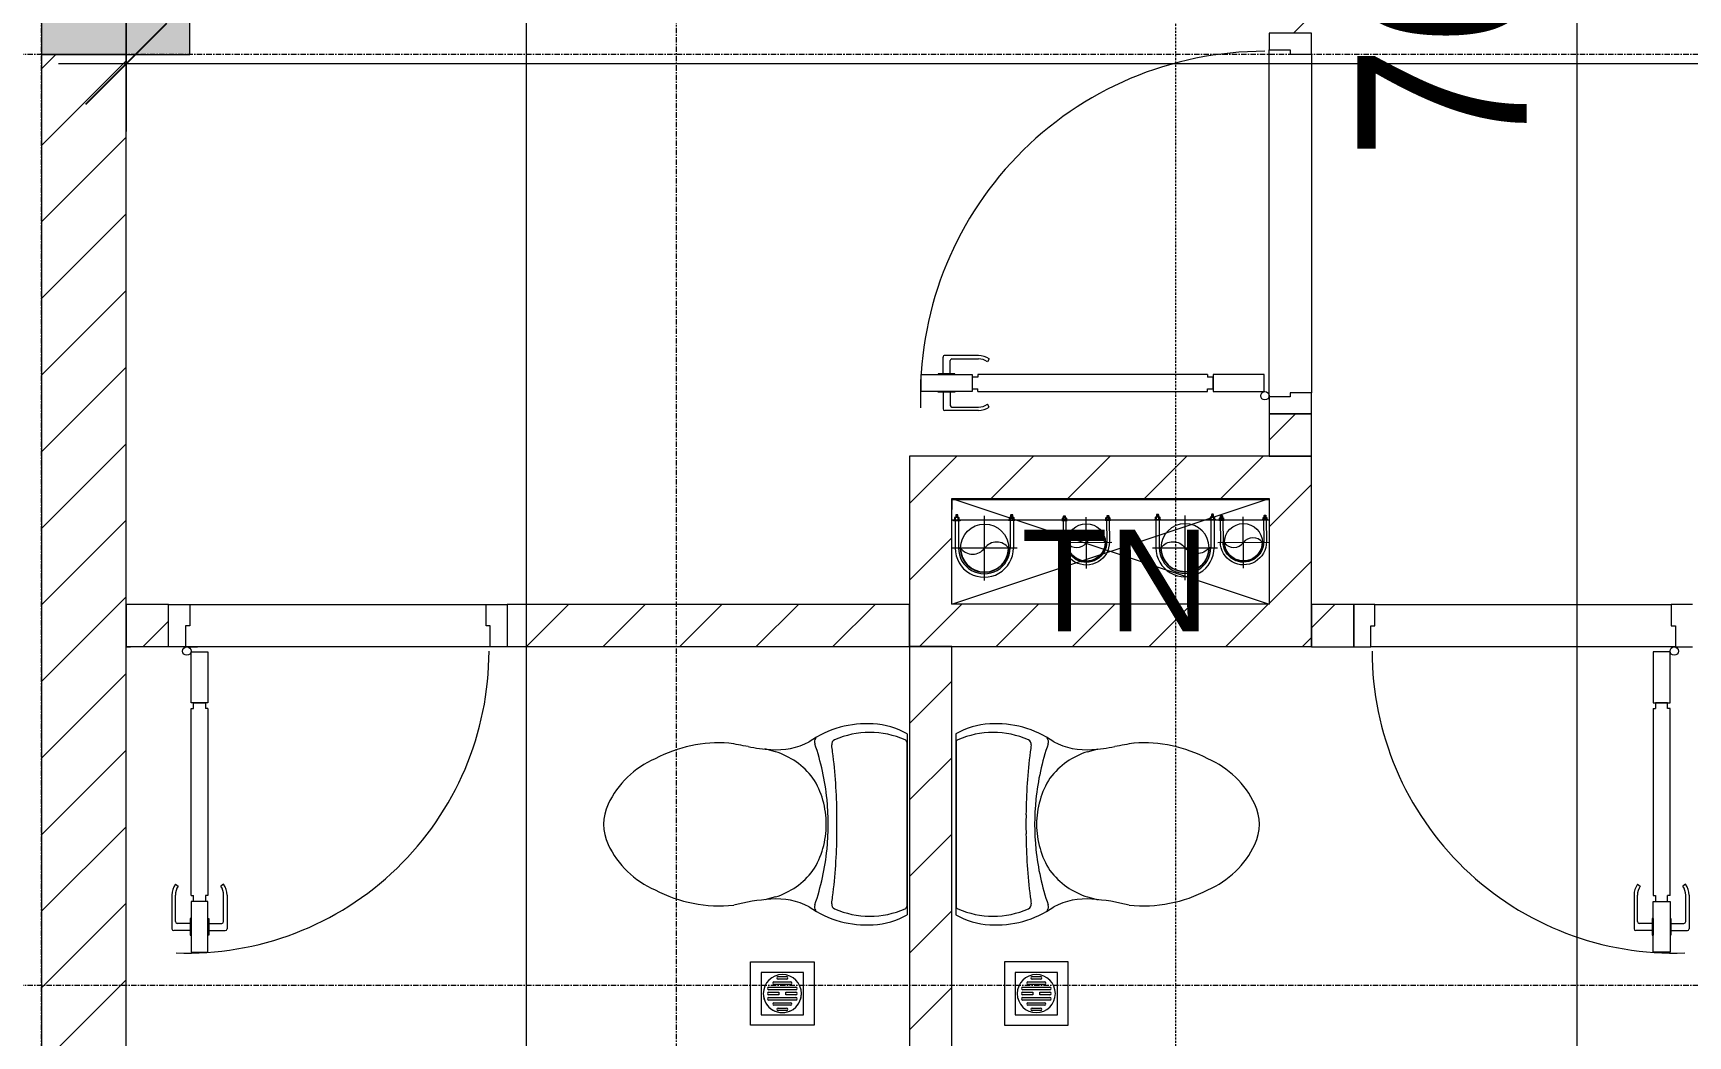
# Model space of a CAD drawing. Header units: millimetres. Extents: x 962 to 239635, y -15958 to 82755.
# Drawn here: x 106183 to 110093, y 36917 to 39287 of the extents above; entities that cross this region are included whole.
import ezdxf

# ---------------------------------------------------------------- set-up
doc = ezdxf.new("R2010")
doc.units = ezdxf.units.MM
for name, pattern in [('Dash Dot 3_16_', [7.9375, 4.7625, -1.5875, 0, -1.5875]), ('Grid Line', [22.225, 12.7, -3.175, 3.175, -3.175]), ('IMPORT-CENTER _2_', [40.64, 25.4, -5.08, 5.08, -5.08])]:
    doc.linetypes.add(name, pattern=pattern)
for name, color, linetype, lineweight in [('0-1', 7, 'Continuous', 5), ('0-2', 250, 'Continuous', 9), ('A-ANNO-DIMS', 211, 'Continuous', 9), ('A-ANNO-DIMS-160', 211, 'Continuous', 9), ('A-DETL-GENF-1', 9, 'Continuous', 9), ('A-DOOR-1', 254, 'Continuous', 9), ('A-DOOR-2', 9, 'Continuous', 9), ('A-FLOR-2', 9, 'Continuous', 9), ('A-WALL-1', 253, 'Continuous', 18), ('A-WALL-2', 9, 'Continuous', 9), ('A-WALL-3', 113, 'Continuous', 18), ('A-WALL-PATT-1', 10, 'Continuous', 9), ('A-WALL-PATT-2', 111, 'Continuous', 9), ('G-ANNO-SYMB-1', 111, 'Dash Dot 3_16_', 18), ('G-ANNO-TEXT-1', 7, 'Continuous', 9), ('G-IMPT', 8, 'Continuous', 9), ('G-IMPT-2', 8, 'IMPORT-CENTER _2_', 9), ('M-EQPM', 50, 'Continuous', 9), ('M-EQPM-1', 254, 'Continuous', 9), ('P-SANR-FIXT-1', 254, 'Continuous', 9), ('S-COLS-1', 52, 'Continuous', 5), ('S-COLS-2', 7, 'Continuous', 18), ('S-GRID-1', 1, 'Grid Line', 9)]:
    doc.layers.add(name, color=color, linetype=linetype, lineweight=lineweight)
doc.styles.add('Arial_10', font='arial_0.ttf', dxfattribs={"height": 240})
doc.styles.add('UTM Avo', font='UTM Avo.ttf', dxfattribs={"width": 0.9, "height": 400})
doc.dimstyles.new('1_Dim_chi_tiet_2_5_1', dxfattribs={"dimscale": 304.8, "dimtxt": 399.720379, "dimasz": 0.629921, "dimexe": 0.524934, "dimexo": 0.0625, "dimgap": 0.052493, "dimtad": 1, "dimdec": 0, "dimrnd": 5, "dimzin": 0, "dimdsep": 46, "dimtxsty": 'UTM Avo', "dimblk1": 'OBLIQUE', "dimblk2": 'OBLIQUE', "dimsah": 1, "dimcen": 0.09, "dimdle": 0.524934, "dimazin": 0, "dimtfac": 1, "dimtdec": 4, "dimtix": 1, "dimtmove": 0, "dimatfit": 3, "dimfxl": 1.049869, "dimfxlon": 1, "dimtvp": 1, "dimtolj": 1, "dimtzin": 0, "dimarcsym": 2})
pattern_1 = [(45, (0, 0), (-90.50967, 90.50967), [])]
pattern_2 = [(45, (61750.9, 0), (-90.50967, 90.50967), [])]

# ---------------------------------------------------------------- blocks, each defined once
blk = doc.blocks.new('NCV_TKTC_KET CAU_rvt-1-TKCS_MB TẦNG 2')
at = {"layer": 'S-COLS-1'}
blk.add_hatch(color=256, dxfattribs=at).paths.add_polyline_path([(44802.6, 39236.9), (44802.6, 40536.9), (44452.6, 40536.9), (44452.6, 39236.9)])
at = {"layer": 'S-COLS-2'}
for p, q in [((44452.6, 40536.9), (44452.6, 39236.9)), ((44802.6, 39236.9), (44802.6, 40536.9)), ((44452.6, 39236.9), (44802.6, 39236.9))]:
    blk.add_line(p, q, dxfattribs=at)
blk = doc.blocks.new('DOOR_CW_01 CANH MO-PANEL KINH - DIG_02-800x2200-CỬA NHÔM KÍNH-400864-TKCS_MB TẦNG 2')
at = {"layer": 'A-DETL-GENF-1'}
for p, q in [((-347, 772), (-307, 772)), ((-347, 652), (-347, 772)), ((-307, 772), (-307, 652)), ((-392, 637), (-392, 716.5)), ((-349, 720.5), (-388, 720.5)), ((-349, 731.8), (-347, 731.8)), ((-349, 692.2), (-349, 731.8)), ((-347, 692.2), (-347, 731.8)), ((-307, 692.2), (-307, 731.8)), ((-305, 731.8), (-307, 731.8)), ((-305, 692.2), (-305, 731.8)), ((-305, 720.5), (-266, 720.5)), ((-262, 637), (-262, 716.5)), ((-384, 699.5), (-384, 637)), ((-349, 703.5), (-380, 703.5)), ((-347, 692.2), (-349, 692.2)), ((-307, 692.2), (-305, 692.2)), ((-305, 703.5), (-274, 703.5)), ((-270, 699.5), (-270, 637)), ((-307, 652), (-347, 652)), ((-347, 638), (-341, 638)), ((-347, 638), (-347, 196)), ((-313, 652), (-341, 652)), ((-341, 652), (-341, 638)), ((-313, 638), (-313, 652)), ((-307, 638), (-313, 638)), ((-307, 196), (-307, 638)), ((-383.9, 611.2), (-377.3, 615.8)), ((-270.1, 611.2), (-276.7, 615.8)), ((-347, 196), (-341, 196)), ((-341, 196), (-341, 182)), ((-307, 196), (-313, 196)), ((-313, 182), (-313, 196)), ((-307, 182), (-347, 182)), ((-347, 182), (-347, 62)), ((-341, 182), (-313, 182)), ((-307, 62), (-307, 182)), ((-347, 62), (-307, 62))]:
    blk.add_line(p, q, dxfattribs=at)
blk.add_circle((-357, 60), 10, dxfattribs=at)
for centre, radius, start, end in [((-357, 60), 714, 360, 92), ((-388, 716.5), 4, 90, 180), ((-266, 716.5), 4, 0, 90), ((-380, 699.5), 4, 90, 180), ((-274, 699.5), 4, 0, 90), ((-347, 637), 45, 180, 215), ((-347, 637), 37, 180, 215), ((-307, 637), 37, 325, 0), ((-307, 637), 45, 325, 0)]:
    blk.add_arc(centre, radius, start, end, dxfattribs=at)
at = {"layer": 'A-DOOR-2'}
for p, q in [((-360, 50), (-400, 50)), ((-360, 0), (-360, 50)), ((-357, 50), (-332, 50)), ((400, 50), (360, 50)), ((360, 50), (360, 0)), ((400, -50), (400, 50)), ((-350, 0), (-360, 0)), ((-350, -50), (-350, 0)), ((360, 0), (350, 0)), ((350, 0), (350, -50)), ((-400, -50), (-350, -50)), ((350, -50), (400, -50))]:
    blk.add_line(p, q, dxfattribs=at)
blk = doc.blocks.new('DOOR_CW_01 CANH MO-PANEL KINH - DIG_02-800x2200-CỬA NHÔM KÍNH-401063-TKCS_MB TẦNG 2')
at = {"layer": 'A-DETL-GENF-1'}
for p, q in [((-347, -182), (-347, -62)), ((-347, -62), (-307, -62)), ((-307, -62), (-307, -182)), ((-307, -182), (-347, -182)), ((-341, -196), (-341, -182)), ((-341, -182), (-313, -182)), ((-313, -182), (-313, -196)), ((-347, -196), (-341, -196)), ((-347, -638), (-347, -196)), ((-307, -196), (-313, -196)), ((-307, -196), (-307, -638)), ((-383.9, -611.2), (-377.3, -615.8)), ((-270.1, -611.2), (-276.7, -615.8)), ((-392, -637), (-392, -716.5)), ((-384, -699.5), (-384, -637)), ((-347, -638), (-341, -638)), ((-307, -652), (-347, -652)), ((-347, -652), (-347, -772)), ((-341, -652), (-341, -638)), ((-313, -652), (-341, -652)), ((-307, -638), (-313, -638)), ((-313, -638), (-313, -652)), ((-307, -772), (-307, -652)), ((-270, -699.5), (-270, -637)), ((-262, -637), (-262, -716.5)), ((-349, -703.5), (-380, -703.5)), ((-349, -692.2), (-349, -731.8)), ((-347, -692.2), (-349, -692.2)), ((-347, -692.2), (-347, -731.8)), ((-307, -692.2), (-307, -731.8)), ((-307, -692.2), (-305, -692.2)), ((-305, -692.2), (-305, -731.8)), ((-305, -703.5), (-274, -703.5)), ((-349, -720.5), (-388, -720.5)), ((-349, -731.8), (-347, -731.8)), ((-305, -731.8), (-307, -731.8)), ((-305, -720.5), (-266, -720.5)), ((-347, -772), (-307, -772))]:
    blk.add_line(p, q, dxfattribs=at)
blk.add_circle((-357, -60), 10, dxfattribs=at)
for centre, radius, start, end in [((-357, -60), 714, 268, 0), ((-347, -637), 45, 145, 180), ((-347, -637), 37, 145, 180), ((-307, -637), 37, 0, 35), ((-307, -637), 45, 360, 35), ((-380, -699.5), 4, 180, 270), ((-274, -699.5), 4, 270, 0), ((-388, -716.5), 4, 180, 270), ((-266, -716.5), 4, 270, 0)]:
    blk.add_arc(centre, radius, start, end, dxfattribs=at)
at = {"layer": 'A-DOOR-2'}
for p, q in [((-400, -50), (-400, 50)), ((-400, 50), (-350, 50)), ((-350, 50), (-350, 0)), ((350, 0), (350, 50)), ((350, 50), (400, 50)), ((400, 50), (400, -50)), ((-360, 0), (-360, -50)), ((-350, 0), (-360, 0)), ((360, 0), (350, 0)), ((360, -50), (360, 0)), ((-360, -50), (-400, -50)), ((-357, -50), (-332, -50)), ((400, -50), (360, -50))]:
    blk.add_line(p, q, dxfattribs=at)
blk = doc.blocks.new('TOILET - TOILET-348229-TKCS_MB TẦNG 2')
at = {"layer": 'P-SANR-FIXT-1'}
for p, q in [((214.2, -19.1), (-214.2, -19.1)), ((194, -19.9), (-194, -19.9)), ((-171.7, -330.3), (-178.6, -355.5)), ((171.7, -330.3), (178.6, -355.5))]:
    blk.add_line(p, q, dxfattribs=at)
for centre, radius, start, end in [((-46.1, -111.1), 191.6, 151.2809, 176.4513), ((-9.8, -107.2), 207.3, 156.2862, 203.7138), ((-193.7, -26.4), 6.48, 92.3168, 156.2862), ((193.7, -26.4), 6.48, 23.7138, 87.6832), ((9.8, -107.2), 207.3, 336.2862, 23.7138), ((46.1, -111.1), 191.6, 3.5487, 28.7191), ((1.9, -114.1), 239.7, 176.4513, 195.2961), ((-1.9, -114.1), 239.7, 344.7039, 3.5487), ((-4, -115.7), 233.6, 195.2961, 215.2147), ((-189.1, -185.5), 11.7, 205.4105, 277.5788), ((178.9, -2951.3), 2778.4, 97.2351, 97.5788), ((-14.3, -1400.4), 1215.6, 90.3974, 97.407), ((0, -3462.8), 3278, 89.6026, 90.3974), ((14.3, -1400.4), 1215.6, 82.593, 89.6026), ((-178.9, -2951.3), 2778.4, 82.4212, 82.7649), ((189.1, -185.5), 11.7, 262.4212, 334.5895), ((4, -115.7), 233.6, 324.7853, 344.7039), ((0.6, -792.1), 586.9, 95.8322, 108.9927), ((0, -416), 206.1, 90, 122.0732), ((0, -786.7), 581.5, 84.1678, 95.8322), ((0, -416), 206.1, 57.9268, 90), ((-0.6, -792.1), 586.9, 71.0073, 84.1678), ((-195, -224.1), 13.8, 230.6724, 288.9927), ((-343.5, -327.4), 167.3, 355.4559, 27.38), ((-0.4, -384), 179.5, 127.4036, 162.5964), ((0.4, -384), 179.5, 17.4036, 52.5964), ((343.5, -327.4), 167.3, 152.62, 184.5441), ((195, -224.1), 13.8, 251.0073, 309.3276), ((-719.2, -297.5), 544.3, 346.0536, 355.4559), ((719.2, -297.5), 544.3, 184.5441, 190.2879), ((137.1, -461.2), 329.8, 174.3487, 207.6878), ((-1948.3, -805.1), 2171.2, 9.681, 10.8949), ((-137.1, -461.2), 329.8, 332.3122, 3.6835), ((45.1, -528.6), 217.6, 203.2216, 244.7718), ((-45.1, -528.6), 217.6, 295.2282, 336.7784), ((0, -624.4), 111.7, 244.7718, 295.2282)]:
    blk.add_arc(centre, radius, start, end, dxfattribs=at)
blk = doc.blocks.new('DOOR_CW_01 CANH MO-PANEL KINH - DIW_01-900x2200-CỬA GỖ VÂN LAMINATE-553393-TKCS_MB TẦNG 2')
at = {"layer": 'A-DETL-GENF-1'}
for p, q in [((-397, 872), (-357, 872)), ((-397, 752), (-397, 872)), ((-357, 872), (-357, 752)), ((-399, 831.8), (-397, 831.8)), ((-399, 792.2), (-399, 831.8)), ((-397, 792.2), (-397, 831.8)), ((-357, 792.2), (-357, 831.8)), ((-355, 831.8), (-357, 831.8)), ((-355, 792.2), (-355, 831.8)), ((-442, 737), (-442, 816.5)), ((-399, 820.5), (-438, 820.5)), ((-434, 799.5), (-434, 737)), ((-399, 803.5), (-430, 803.5)), ((-397, 792.2), (-399, 792.2)), ((-357, 792.2), (-355, 792.2)), ((-355, 820.5), (-316, 820.5)), ((-355, 803.5), (-324, 803.5)), ((-320, 799.5), (-320, 737)), ((-312, 737), (-312, 816.5)), ((-357, 752), (-397, 752)), ((-363, 752), (-391, 752)), ((-391, 752), (-391, 738)), ((-363, 738), (-363, 752)), ((-433.9, 711.2), (-427.3, 715.8)), ((-397, 738), (-391, 738)), ((-397, 738), (-397, 196)), ((-357, 738), (-363, 738)), ((-357, 196), (-357, 738)), ((-320.1, 711.2), (-326.7, 715.8)), ((-397, 196), (-391, 196)), ((-391, 196), (-391, 182)), ((-357, 196), (-363, 196)), ((-363, 182), (-363, 196)), ((-357, 182), (-397, 182)), ((-397, 182), (-397, 62)), ((-391, 182), (-363, 182)), ((-357, 62), (-357, 182)), ((-397, 62), (-357, 62))]:
    blk.add_line(p, q, dxfattribs=at)
blk.add_circle((-407, 60), 10, dxfattribs=at)
for centre, radius, start, end in [((-407, 60), 814, 360, 92), ((-438, 816.5), 4, 90, 180), ((-430, 799.5), 4, 90, 180), ((-324, 799.5), 4, 360, 90), ((-316, 816.5), 4, 0, 90), ((-397, 737), 45, 180, 215), ((-397, 737), 37, 180, 215), ((-357, 737), 37, 325, 0), ((-357, 737), 45, 325, 0)]:
    blk.add_arc(centre, radius, start, end, dxfattribs=at)
at = {"layer": 'A-DOOR-2'}
for p, q in [((-410, 50), (-450, 50)), ((-450, 50), (-450, -50)), ((-410, 0), (-410, 50)), ((-407, 50), (-382, 50)), ((450, 50), (410, 50)), ((410, 50), (410, 0)), ((450, -50), (450, 50)), ((-400, 0), (-410, 0)), ((-400, -50), (-400, 0)), ((410, 0), (400, 0)), ((400, 0), (400, -50)), ((-450, -50), (-400, -50)), ((400, -50), (450, -50))]:
    blk.add_line(p, q, dxfattribs=at)
blk = doc.blocks.new('THU NUOC - THU NUOC-461820-TKCS_MB TẦNG 2')
at = {"layer": 'M-EQPM-1'}
for p, q in [((-66.3, 70.6), (-66.3, -79.4)), ((83.7, 70.6), (-66.3, 70.6)), ((58.7, 45.6), (-41.3, 45.6)), ((-41.3, 45.6), (-41.3, -54.4)), ((58.7, -54.4), (58.7, 45.6)), ((83.7, -79.4), (83.7, 70.6)), ((-23.3, 10.8), (40.9, 10.8)), ((40.9, 4.8), (-23.3, 4.8)), ((-11, 23.3), (28.5, 23.3)), ((28.5, 17.3), (-11, 17.3)), ((-1.1, 35.6), (18.5, 35.6)), ((18.5, 29.6), (-1.1, 29.6)), ((-23.3, -1.2), (0.7, -1.2)), ((0.7, -7.2), (-23.3, -7.2)), ((-23.3, -13.6), (40.9, -13.6)), ((40.9, -19.6), (-23.3, -19.6)), ((-11, -26.1), (28.5, -26.1)), ((28.5, -32.1), (-11, -32.1)), ((-1.1, -38.5), (18.5, -38.5)), ((0.7, -1.2), (0.7, -7.2)), ((16.7, -1.2), (40.9, -1.2)), ((16.7, -7.2), (16.7, -1.2)), ((40.9, -7.2), (16.7, -7.2)), ((-41.3, -54.4), (58.7, -54.4)), ((18.5, -44.5), (-1.1, -44.5)), ((-66.3, -79.4), (83.7, -79.4))]:
    blk.add_line(p, q, dxfattribs=at)
for centre, radius, start, end in [((8.7, -4.4), 45, 0, 180), ((8.7, -4.4), 45, 0, 180), ((-23.3, 7.8), 3, 90, 270), ((-11, 20.3), 3, 90, 270), ((-1.1, 32.6), 3, 90, 270), ((18.5, 32.6), 3, 270, 90), ((28.5, 20.3), 3, 270, 90), ((40.9, 7.8), 3, 270, 90), ((8.7, -4.4), 45, 180, 360), ((8.7, -4.4), 45, 180, 360), ((-23.3, -4.2), 3, 90, 270), ((-23.3, -16.6), 3, 90, 270), ((-11, -29.1), 3, 90, 270), ((-1.1, -41.5), 3, 90, 270), ((18.5, -41.5), 3, 270, 90), ((28.5, -29.1), 3, 270, 90), ((40.9, -4.2), 3, 270, 90), ((40.9, -16.6), 3, 270, 90)]:
    blk.add_arc(centre, radius, start, end, dxfattribs=at)
blk = doc.blocks.new('TOILET - TOILET-400871-TKCS_MB TẦNG 2')
at = {"layer": 'P-SANR-FIXT-1'}
for p, q in [((-171.7, 330.3), (-178.6, 355.5)), ((171.7, 330.3), (178.6, 355.5)), ((214.2, 19), (-214.2, 19)), ((194, 19.9), (-194, 19.9))]:
    blk.add_line(p, q, dxfattribs=at)
for centre, radius, start, end in [((45.1, 528.6), 217.6, 115.2282, 156.7784), ((0, 624.4), 111.7, 64.7718, 115.2282), ((-45.1, 528.6), 217.6, 23.2216, 64.7718), ((137.1, 461.2), 329.8, 152.3122, 185.6513), ((-137.1, 461.2), 329.8, 356.3165, 27.6878), ((-1948.3, 805.1), 2171.2, 349.1051, 350.319), ((-719.2, 297.5), 544.3, 4.5441, 13.9464), ((719.2, 297.5), 544.3, 169.7121, 175.4559), ((-343.5, 327.4), 167.3, 332.62, 4.5441), ((-0.4, 384), 179.5, 197.4036, 232.5964), ((0.4, 384), 179.5, 307.4036, 342.5964), ((343.5, 327.4), 167.3, 175.4559, 207.38), ((-4, 115.7), 233.6, 144.7853, 164.7039), ((-195, 224.1), 13.8, 71.0073, 129.3276), ((0.6, 792.1), 586.9, 251.0073, 264.1678), ((0, 416), 206.1, 237.9268, 270), ((0, 416), 206.1, 270, 302.0732), ((-0.6, 792.1), 586.9, 275.8322, 288.9927), ((195, 224.1), 13.8, 50.6724, 108.9927), ((4, 115.7), 233.6, 15.2961, 35.2147), ((-189.1, 185.5), 11.7, 82.4212, 154.5895), ((178.9, 2951.3), 2778.4, 262.4212, 262.7649), ((0, 786.7), 581.5, 264.1678, 275.8322), ((-178.9, 2951.3), 2778.4, 277.2351, 277.5788), ((189.1, 185.5), 11.7, 25.4105, 97.5788), ((1.9, 114.1), 239.7, 164.7039, 183.5487), ((-9.8, 107.2), 207.3, 156.2862, 203.7138), ((-14.3, 1400.4), 1215.6, 262.593, 269.6026), ((0, 3462.8), 3278, 269.6026, 270.3974), ((14.3, 1400.4), 1215.6, 270.3974, 277.407), ((9.8, 107.2), 207.3, 336.2862, 23.7138), ((-1.9, 114.1), 239.7, 356.4513, 15.2961), ((-46.1, 111.1), 191.6, 183.5487, 208.7191), ((46.1, 111.1), 191.6, 331.2809, 356.4513), ((-193.7, 26.4), 6.48, 203.7138, 267.6832), ((193.7, 26.4), 6.48, 272.3168, 336.2862)]:
    blk.add_arc(centre, radius, start, end, dxfattribs=at)
blk = doc.blocks.new('THU NUOC - THU NUOC-455054-TKCS_MB TẦNG 2')
at = {"layer": 'M-EQPM-1'}
for p, q in [((-66.3, -70.6), (-66.3, 79.4)), ((-66.3, 79.4), (83.7, 79.4)), ((83.7, 79.4), (83.7, -70.6)), ((58.7, 54.4), (-41.3, 54.4)), ((-41.3, 54.4), (-41.3, -45.6)), ((-1.1, 44.5), (18.5, 44.5)), ((58.7, -45.6), (58.7, 54.4)), ((-23.3, 19.6), (40.9, 19.6)), ((40.9, 13.6), (-23.3, 13.6)), ((-23.3, 7.2), (0.7, 7.2)), ((0.7, 1.2), (-23.3, 1.2)), ((-11, 32.1), (28.5, 32.1)), ((28.5, 26.1), (-11, 26.1)), ((18.5, 38.5), (-1.1, 38.5)), ((0.7, 7.2), (0.7, 1.2)), ((16.7, 1.2), (16.7, 7.2)), ((16.7, 7.2), (40.9, 7.2)), ((40.9, 1.2), (16.7, 1.2)), ((-23.3, -4.8), (40.9, -4.8)), ((40.9, -10.8), (-23.3, -10.8)), ((-11, -17.3), (28.5, -17.3)), ((28.5, -23.3), (-11, -23.3)), ((-1.1, -29.6), (18.5, -29.6)), ((18.5, -35.6), (-1.1, -35.6)), ((83.7, -70.6), (-66.3, -70.6)), ((-41.3, -45.6), (58.7, -45.6))]:
    blk.add_line(p, q, dxfattribs=at)
for centre, radius, start, end in [((8.7, 4.4), 45, 0, 180), ((8.7, 4.4), 45, 360, 180), ((-1.1, 41.5), 3, 90, 270), ((18.5, 41.5), 3, 270, 90), ((8.7, 4.4), 45, 180, 0), ((8.7, 4.4), 45, 180, 360), ((-23.3, 16.6), 3, 90, 270), ((-23.3, 4.2), 3, 90, 270), ((-11, 29.1), 3, 90, 270), ((28.5, 29.1), 3, 270, 90), ((40.9, 16.6), 3, 270, 90), ((40.9, 4.2), 3, 270, 90), ((-23.3, -7.8), 3, 90, 270), ((-11, -20.3), 3, 90, 270), ((-1.1, -32.6), 3, 90, 270), ((18.5, -32.6), 3, 270, 90), ((28.5, -20.3), 3, 270, 90), ((40.9, -7.8), 3, 270, 90)]:
    blk.add_arc(centre, radius, start, end, dxfattribs=at)
blk = doc.blocks.new('NCV_TKTC_TANG 2_rvt-1-TKCS_MB TẦNG 2')
at = {"layer": 'A-WALL-PATT-1'}
h = blk.add_hatch(dxfattribs=at)
h.set_pattern_fill('FP_1', color=256, style=0, pattern_type=2)
h.set_pattern_definition(pattern_1)
h.paths.add_polyline_path([(47452.6, 38287.8), (47452.6, 38387.4), (47352.6, 38387.4), (47352.6, 38287.8)])
h.paths.add_polyline_path([(47352.6, 39287.4), (47452.6, 39287.4), (47452.6, 40036.9), (47352.6, 40036.9)])
h.paths.add_polyline_path([(47432.1, 40236.9), (47452.6, 40236.9), (47452.6, 43336.9), (47352.6, 43336.9), (47352.6, 40236.9)])
h = blk.add_hatch(dxfattribs=at)
h.set_pattern_fill('FP_1', color=256, style=0, pattern_type=2)
h.set_pattern_definition(pattern_1)
h.paths.add_polyline_path([(44652.6, 37836.9), (44662.6, 37837.4), (44752.6, 37837.4), (44752.6, 37936.9), (44652.6, 37936.9)])
h.paths.add_polyline_path([(45552.6, 37837.4), (46502.6, 37837.4), (46502.6, 37936.9), (45552.6, 37936.9)])
h = blk.add_hatch(dxfattribs=at)
h.set_pattern_fill('FP_1', color=256, style=0, pattern_type=2)
h.set_pattern_definition(pattern_1)
h.paths.add_polyline_path([(47452.6, 37836.9), (47552.6, 37836.9), (47552.6, 37936.9), (47452.6, 37936.9), (47452.6, 37902.6)])
h = blk.add_hatch(dxfattribs=at)
h.set_pattern_fill('FP_1', color=256, style=0, pattern_type=2)
h.set_pattern_definition(pattern_1)
h.paths.add_polyline_path([(46502.6, 35737.4), (46602.6, 35737.4), (46602.6, 37837.4), (46502.6, 37837.4), (46502.6, 35786.2)])
at = {"layer": 'A-FLOR-2'}
for p, q in [((47352.6, 38427.4), (47352.6, 39247.4)), ((47452.6, 39237.4), (47452.6, 38437.4)), ((44802.6, 37936.9), (45502.6, 37936.9)), ((47602.6, 37936.9), (48302.6, 37936.9)), ((44752.6, 37836.9), (44652.6, 37836.9)), ((45512.6, 37836.9), (44792.6, 37836.9)), ((46502.6, 37836.9), (45552.6, 37836.9)), ((47452.6, 37836.9), (46602.6, 37836.9))]:
    blk.add_line(p, q, dxfattribs=at)
at = {"layer": 'A-WALL-1'}
for p, q in [((47452.6, 38387.4), (47352.6, 38387.4)), ((47352.6, 38387.4), (47352.6, 38287.8)), ((47452.6, 38287.8), (47452.6, 38387.4)), ((47352.6, 38287.8), (47452.6, 38287.8)), ((44752.6, 37936.9), (44652.6, 37936.9)), ((44652.6, 37936.9), (44652.6, 37836.9)), ((44752.6, 37837.4), (44752.6, 37936.9)), ((46502.6, 37936.9), (45552.6, 37936.9)), ((45552.6, 37936.9), (45552.6, 37837.4)), ((46502.6, 37837.4), (46502.6, 37936.9)), ((47552.6, 37936.9), (47452.6, 37936.9)), ((47452.6, 37936.9), (47452.6, 37836.9)), ((47552.6, 37836.9), (47552.6, 37936.9)), ((44652.6, 37836.9), (44662.6, 37836.9)), ((44662.6, 37836.9), (44662.6, 37837.4)), ((44662.6, 37837.4), (44752.6, 37837.4)), ((45552.6, 37837.4), (46502.6, 37837.4)), ((46602.6, 37837.4), (46502.6, 37837.4)), ((46502.6, 37837.4), (46502.6, 36305.6)), ((46602.6, 36305.6), (46602.6, 37837.4)), ((47452.6, 37836.9), (47552.6, 37836.9))]:
    blk.add_line(p, q, dxfattribs=at)
at = {"layer": 'A-WALL-2'}
for p, q in [((47352.6, 38427.4), (47352.6, 39247.4)), ((47452.6, 39237.4), (47452.6, 38437.4)), ((44802.6, 37936.9), (45502.6, 37936.9)), ((47602.6, 37936.9), (48302.6, 37936.9)), ((44792.6, 37837.4), (45512.6, 37837.4)), ((48312.6, 37836.9), (47592.6, 37836.9))]:
    blk.add_line(p, q, dxfattribs=at)
at = {"layer": 'A-DOOR-1'}
for name, p, rotation in [('DOOR_CW_01 CANH MO-PANEL KINH - DIW_01-900x2200-CỬA GỖ VÂN LAMINATE-553393-TKCS_MB TẦNG 2', (47402.6, 38837.4), 89.99999999999991), ('DOOR_CW_01 CANH MO-PANEL KINH - DIG_02-800x2200-CỬA NHÔM KÍNH-400864-TKCS_MB TẦNG 2', (47952.6, 37886.9), 180)]:
    blk.add_blockref(name, p, dxfattribs=dict(at, rotation=rotation))
blk.add_blockref('DOOR_CW_01 CANH MO-PANEL KINH - DIG_02-800x2200-CỬA NHÔM KÍNH-401063-TKCS_MB TẦNG 2', (45152.6, 37886.9), dxfattribs=at)
at = {"layer": 'M-EQPM-1', "rotation": 180}
blk.add_blockref('THU NUOC - THU NUOC-455054-TKCS_MB TẦNG 2', (46211.3, 37021.8), dxfattribs=at)
at = {"layer": 'M-EQPM-1'}
blk.add_blockref('THU NUOC - THU NUOC-461820-TKCS_MB TẦNG 2', (46793.8, 37021.8), dxfattribs=at)
at = {"layer": 'P-SANR-FIXT-1'}
for name, p, rotation in [('TOILET - TOILET-400871-TKCS_MB TẦNG 2', (46516.3, 37417.4), 90.0000000000001), ('TOILET - TOILET-348229-TKCS_MB TẦNG 2', (46593.3, 37417.4), 89.9999999999999)]:
    blk.add_blockref(name, p, dxfattribs=dict(at, rotation=rotation))
blk = doc.blocks.new('TKTC_XREF_251221_MB TANG 2-7 - TKTC_XREF_260130_MB TANG 2-5_dwg_$cc-4746802-TKCS_MB TẦNG 2')
at = {"layer": 'G-IMPT-2'}
for p, q in [((0, -0.673), (0, 0.673)), ((-0.673, 0), (0.673, 0))]:
    blk.add_line(p, q, dxfattribs=at)
at = {"layer": 'M-EQPM'}
blk.add_circle((0, 0), 0.5, dxfattribs=at)
for centre, radius, start, end in [((0, 0), 0.5, 90, 270), ((0.188, 0.25), 0.313, 126.8699, 233.1301), ((-0.188, -0.25), 0.313, 306.8699, 53.1301)]:
    blk.add_arc(centre, radius, start, end, dxfattribs=at)
blk = doc.blocks.new('TKTC_XREF_251221_MB TANG 2-7 - TKTC_XREF_260130_MB TANG 2-5_dwg_CUM U_DN100-4746799-TKCS_MB TẦNG 2')
at = {"layer": 'G-IMPT'}
blk.add_hatch(color=256, dxfattribs=at).paths.add_polyline_path([(0, 61), (15.8, 58.9), (30.5, 52.8), (43.1, 43.1), (52.8, 30.5), (58.9, 15.8), (61, 0), (58.9, -15.8), (52.8, -30.5), (43.1, -43.1), (30.5, -52.8), (15.8, -58.9), (0, -61), (0, -57), (14.8, -55.1), (28.5, -49.4), (40.3, -40.3), (49.4, -28.5), (55.1, -14.8), (57, 0), (55.1, 14.8), (49.4, 28.5), (40.3, 40.3), (28.5, 49.4), (14.8, 55.1), (0, 57)])
for p, q in [((-79.1, 66.6), (-79.1, 63.4)), ((-76.6, 66.6), (-76.6, 63.4)), ((-74.6, 66.6), (-74.6, 63.4)), ((-72.7, 69.3), (-72.7, 60.7)), ((-66.9, 67.9), (-71.7, 67.9)), ((-66.9, 62.1), (-71.7, 62.1)), ((-65, 69), (0, 69)), ((-79.1, -63.4), (-79.1, -66.6)), ((-76.6, -63.4), (-76.6, -66.6)), ((-74.6, -63.4), (-74.6, -66.6)), ((-72.7, -60.7), (-72.7, -69.3)), ((-66.9, -62.1), (-71.7, -62.1)), ((-66.9, -67.9), (-71.7, -67.9)), ((-65, -69), (0, -69))]:
    blk.add_line(p, q, dxfattribs=at)
at = {"layer": 'G-IMPT', "flags": 128}
for points in [[(-72.7, 67.6), (-78.1, 67.6), (-78.1, 62.4), (-72.7, 62.4)], [(-71.7, 59.2), (-66.9, 59.2), (-66.9, 70.8), (-71.7, 70.8)], [(-66.9, 70.8), (-66.9, 72.7), (-65, 72.7), (-65, 57.3), (-66.9, 57.3), (-66.9, 59.2)], [(-65, 61), (0, 61), (0, 57)], [(-72.7, -62.4), (-78.1, -62.4), (-78.1, -67.6), (-72.7, -67.6)], [(-71.7, -70.8), (-66.9, -70.8), (-66.9, -59.2), (-71.7, -59.2)], [(-66.9, -59.2), (-66.9, -57.3), (-65, -57.3), (-65, -72.7), (-66.9, -72.7), (-66.9, -70.8)], [(-65, -61), (0, -61), (0, -57)]]:
    blk.add_lwpolyline(points, dxfattribs=at)
at = {"layer": 'G-IMPT'}
for centre, radius, start, end in [((-78.1, 66.6), 0.96, 90, 180), ((-78.1, 63.4), 0.96, 180, 270), ((-71.1, 69.3), 1.56, 112.6199, 247.3801), ((-67.9, 65), 4.8, 143.1301, 216.8699), ((-71.1, 60.7), 1.56, 112.6199, 247.3801), ((0, 0), 69, 270, 90), ((0, 0), 61, 270, 90), ((0, 0), 57, 270, 90), ((-78.1, -63.4), 0.96, 90, 180), ((-78.1, -66.6), 0.96, 180, 270), ((-71.1, -60.7), 1.56, 112.6199, 247.3801), ((-67.9, -65), 4.8, 143.1301, 216.8699), ((-71.1, -69.3), 1.56, 112.6199, 247.3801)]:
    blk.add_arc(centre, radius, start, end, dxfattribs=at)
blk = doc.blocks.new('TKTC_XREF_251221_MB TANG 2-7 - TKTC_XREF_260130_MB TANG 2-5_dwg_$cc-4746807-TKCS_MB TẦNG 2')
at = {"layer": 'G-IMPT-2'}
for p, q in [((0, -0.673), (0, 0.673)), ((-0.673, 0), (0.673, 0))]:
    blk.add_line(p, q, dxfattribs=at)
at = {"layer": 'M-EQPM'}
blk.add_circle((0, 0), 0.5, dxfattribs=at)
for centre, radius, start, end in [((0, 0), 0.5, 90, 270), ((0.188, 0.25), 0.313, 126.8699, 233.1301), ((-0.188, -0.25), 0.313, 306.8699, 53.1301)]:
    blk.add_arc(centre, radius, start, end, dxfattribs=at)
blk = doc.blocks.new('TKTC_XREF_251221_MB TANG 2-7 - TKTC_XREF_260130_MB TANG 2-5_dwg_CUM U_DN100-4746796-TKCS_MB TẦNG 2')
at = {"layer": 'G-IMPT'}
blk.add_hatch(color=256, dxfattribs=at).paths.add_polyline_path([(0, 61), (0, 57), (14.8, 55.1), (28.5, 49.4), (40.3, 40.3), (49.4, 28.5), (55.1, 14.8), (57, 0), (55.1, -14.8), (49.4, -28.5), (40.3, -40.3), (28.5, -49.4), (14.8, -55.1), (0, -57), (0, -61), (15.8, -58.9), (30.5, -52.8), (43.1, -43.1), (52.8, -30.5), (58.9, -15.8), (61, 0), (58.9, 15.8), (52.8, 30.5), (43.1, 43.1), (30.5, 52.8), (15.8, 58.9)])
for p, q in [((-79.1, 66.6), (-79.1, 63.4)), ((-76.6, 66.6), (-76.6, 63.4)), ((-74.6, 66.6), (-74.6, 63.4)), ((-72.7, 69.3), (-72.7, 60.7)), ((-66.9, 67.9), (-71.7, 67.9)), ((-66.9, 62.1), (-71.7, 62.1)), ((-65, 69), (0, 69)), ((-79.1, -63.4), (-79.1, -66.6)), ((-76.6, -63.4), (-76.6, -66.6)), ((-74.6, -63.4), (-74.6, -66.6)), ((-72.7, -60.7), (-72.7, -69.3)), ((-66.9, -62.1), (-71.7, -62.1)), ((-66.9, -67.9), (-71.7, -67.9)), ((-65, -69), (0, -69))]:
    blk.add_line(p, q, dxfattribs=at)
at = {"layer": 'G-IMPT', "flags": 128}
for points in [[(-72.7, 67.6), (-78.1, 67.6), (-78.1, 62.4), (-72.7, 62.4)], [(-71.7, 59.2), (-66.9, 59.2), (-66.9, 70.8), (-71.7, 70.8)], [(-66.9, 70.8), (-66.9, 72.7), (-65, 72.7), (-65, 57.3), (-66.9, 57.3), (-66.9, 59.2)], [(-65, 61), (0, 61), (0, 57)], [(-72.7, -62.4), (-78.1, -62.4), (-78.1, -67.6), (-72.7, -67.6)], [(-71.7, -70.8), (-66.9, -70.8), (-66.9, -59.2), (-71.7, -59.2)], [(-66.9, -59.2), (-66.9, -57.3), (-65, -57.3), (-65, -72.7), (-66.9, -72.7), (-66.9, -70.8)], [(-65, -61), (0, -61), (0, -57)]]:
    blk.add_lwpolyline(points, dxfattribs=at)
at = {"layer": 'G-IMPT'}
for centre, radius, start, end in [((-78.1, 66.6), 0.96, 90, 180), ((-78.1, 63.4), 0.96, 180, 270), ((-71.1, 69.3), 1.56, 112.6199, 247.3801), ((-67.9, 65), 4.8, 143.1301, 216.8699), ((-71.1, 60.7), 1.56, 112.6199, 247.3801), ((0, 0), 69, 270, 90), ((0, 0), 61, 270, 90), ((0, 0), 57, 270, 90), ((-78.1, -63.4), 0.96, 90, 180), ((-78.1, -66.6), 0.96, 180, 270), ((-71.1, -60.7), 1.56, 112.6199, 247.3801), ((-67.9, -65), 4.8, 143.1301, 216.8699), ((-71.1, -69.3), 1.56, 112.6199, 247.3801)]:
    blk.add_arc(centre, radius, start, end, dxfattribs=at)
blk = doc.blocks.new('TKTC_XREF_251221_MB TANG 2-7 - TKTC_XREF_260130_MB TANG 2-5_dwg_$cc-4746806-TKCS_MB TẦNG 2')
at = {"layer": 'G-IMPT-2'}
for p, q in [((0, -0.673), (0, 0.673)), ((-0.673, 0), (0.673, 0))]:
    blk.add_line(p, q, dxfattribs=at)
at = {"layer": 'M-EQPM'}
blk.add_circle((0, 0), 0.5, dxfattribs=at)
for centre, radius, start, end in [((0, 0), 0.5, 90, 270), ((0.188, 0.25), 0.313, 126.8699, 233.1301), ((-0.188, -0.25), 0.313, 306.8699, 53.1301)]:
    blk.add_arc(centre, radius, start, end, dxfattribs=at)
blk = doc.blocks.new('TKTC_XREF_251221_MB TANG 2-7 - TKTC_XREF_260130_MB TANG 2-5_dwg_$cc-4746801-TKCS_MB TẦNG 2')
at = {"layer": 'G-IMPT-2'}
for p, q in [((0, -0.673), (0, 0.673)), ((-0.673, 0), (0.673, 0))]:
    blk.add_line(p, q, dxfattribs=at)
at = {"layer": 'M-EQPM'}
blk.add_circle((0, 0), 0.5, dxfattribs=at)
for centre, radius, start, end in [((0, 0), 0.5, 90, 270), ((0.188, 0.25), 0.313, 126.8699, 233.1301), ((-0.188, -0.25), 0.313, 306.8699, 53.1301)]:
    blk.add_arc(centre, radius, start, end, dxfattribs=at)
blk = doc.blocks.new('TKTC_XREF_251221_MB TANG 2-7 - TKTC_XREF_251221_MB TANG 2-7-2039446-TKCS_MB TẦNG 2')
at = {"layer": 'M-EQPM'}
for p, q in [((12950.6, 20899.2), (12950.9, 20948.4)), ((12950.9, 20948.4), (13700, 20948.4)), ((13700, 20899.2), (12950.6, 20899.2))]:
    blk.add_line(p, q, dxfattribs=at)
for name, p, xscale, yscale, zscale, rotation in [('TKTC_XREF_251221_MB TANG 2-7 - TKTC_XREF_260130_MB TANG 2-5_dwg_$cc-4746807-TKCS_MB TẦNG 2', (13027.8, 20833.3), 113.7150000000092, 113.7150000000092, 113.7150000000092, 90.04476088158539), ('TKTC_XREF_251221_MB TANG 2-7 - TKTC_XREF_260130_MB TANG 2-5_dwg_CUM U_DN100-4746796-TKCS_MB TẦNG 2', (13027, 20833.3), 0.9975000000000005, 0.9975000000000005, 0.9975000000000005, 270.0467435561337), ('TKTC_XREF_251221_MB TANG 2-7 - TKTC_XREF_260130_MB TANG 2-5_dwg_$cc-4746802-TKCS_MB TẦNG 2', (13268.1, 20845.9), 90.00000000005132, 90.00000000005132, 90.00000000005132, 90.41977899777609), ('TKTC_XREF_251221_MB TANG 2-7 - TKTC_XREF_260130_MB TANG 2-5_dwg_CUM U_DN100-4746796-TKCS_MB TẦNG 2', (13501.3, 20834.2), 0.9974999999999966, 0.9974999999999966, 0.9974999999999966, 270.0467435564909), ('TKTC_XREF_251221_MB TANG 2-7 - TKTC_XREF_260130_MB TANG 2-5_dwg_$cc-4746801-TKCS_MB TẦNG 2', (13639.2, 20846.3), 90.00000000005132, 90.00000000005132, 90.00000000005132, 90.41977899777609)]:
    blk.add_blockref(name, p, dxfattribs=dict(xscale=xscale, yscale=yscale, zscale=zscale, rotation=rotation))
at = {"extrusion": (0, 0, -1)}
for name, p, xscale, yscale, zscale, rotation in [('TKTC_XREF_251221_MB TANG 2-7 - TKTC_XREF_260130_MB TANG 2-5_dwg_CUM U_DN100-4746799-TKCS_MB TẦNG 2', (-13268.1, 20847.8), 0.7894736842105256, 0.7894736842105256, -0.7894736842105254, 269.580221000629), ('TKTC_XREF_251221_MB TANG 2-7 - TKTC_XREF_260130_MB TANG 2-5_dwg_$cc-4746806-TKCS_MB TẦNG 2', (-13501.3, 20834.2), 113.7150000000092, 113.7150000000092, -113.7150000000092, 89.95325644590794), ('TKTC_XREF_251221_MB TANG 2-7 - TKTC_XREF_260130_MB TANG 2-5_dwg_CUM U_DN100-4746799-TKCS_MB TẦNG 2', (-13639.2, 20848.2), 0.7894736842105256, 0.7894736842105256, -0.7894736842105254, 269.580221000629)]:
    blk.add_blockref(name, p, dxfattribs=dict(at, xscale=xscale, yscale=yscale, zscale=zscale, rotation=rotation))
blk = doc.blocks.new('DIMBLOCK269-TKCS_MB TẦNG 2')
at = {"layer": 'A-ANNO-DIMS-160'}
for p, q in [((106403.5, 39534.8), (106403.5, 39054.8)), ((106403.5, 39214.8), (106403.5, 39534.8)), ((114403.5, 39534.8), (114403.5, 39054.8)), ((114403.5, 39214.8), (114403.5, 39534.8)), ((114563.5, 39214.8), (106243.5, 39214.8))]:
    blk.add_line(p, q, dxfattribs=at)
at = {"layer": 'A-ANNO-DIMS-160', "lineweight": 25}
for p, q in [((106403.5, 39214.8), (106499.5, 39310.8)), ((114403.5, 39214.8), (114499.5, 39310.8)), ((106403.5, 39214.8), (106307.5, 39118.8)), ((114403.5, 39214.8), (114307.5, 39118.8))]:
    blk.add_line(p, q, dxfattribs=at)
at = {"layer": 'A-ANNO-DIMS-160', "color": 0, "insert": (109855.7, 39734.4), "char_height": 400, "width": 1314.636, "attachment_point": 1, "line_spacing_factor": 1.110334, "style": 'UTM Avo'}
blk.add_mtext('8000', dxfattribs=at)
blk = doc.blocks.new('_Oblique')
at = {"color": 0, "linetype": 'ByBlock', "lineweight": -2}
blk.add_line((-0.5, -0.5), (0.5, 0.5), dxfattribs=at)
blk = doc.blocks.new('DIMBLOCK320-TKCS_MB TẦNG 2')
at = {"layer": 'A-ANNO-DIMS-160'}
for p, q in [((109831.4, 35577.4), (109831.4, 43496.9)), ((109511.4, 43336.9), (109991.4, 43336.9)), ((109831.4, 43336.9), (109511.4, 43336.9)), ((109511.4, 35737.4), (109991.4, 35737.4)), ((109831.4, 35737.4), (109511.4, 35737.4))]:
    blk.add_line(p, q, dxfattribs=at)
at = {"layer": 'A-ANNO-DIMS-160', "lineweight": 25}
for p, q in [((109831.4, 43336.9), (109735.4, 43432.9)), ((109831.4, 43336.9), (109927.4, 43240.9)), ((109831.4, 35737.4), (109735.4, 35833.4)), ((109831.4, 35737.4), (109927.4, 35641.4))]:
    blk.add_line(p, q, dxfattribs=at)
at = {"layer": 'A-ANNO-DIMS-160', "color": 0, "insert": (109311.7, 38989.4), "char_height": 400, "width": 1314.636, "attachment_point": 1, "rotation": 90, "line_spacing_factor": 1.110334, "style": 'UTM Avo'}
blk.add_mtext('7600', dxfattribs=at)
blk = doc.blocks.new('DIMBLOCK322-TKCS_MB TẦNG 2')
at = {"layer": 'A-ANNO-DIMS-160'}
for p, q in [((107348, 45697), (107348, 35577.4)), ((107668, 45537), (107188, 45537)), ((107348, 45537), (107668, 45537)), ((107668, 35737.4), (107188, 35737.4)), ((107348, 35737.4), (107668, 35737.4))]:
    blk.add_line(p, q, dxfattribs=at)
at = {"layer": 'A-ANNO-DIMS-160', "lineweight": 25}
for p, q in [((107348, 45537), (107252, 45633)), ((107348, 45537), (107444, 45441)), ((107348, 35737.4), (107252, 35833.4)), ((107348, 35737.4), (107444, 35641.4))]:
    blk.add_line(p, q, dxfattribs=at)
at = {"layer": 'A-ANNO-DIMS-160', "color": 0, "insert": (106828.4, 40089.4), "char_height": 400, "width": 1314.636, "attachment_point": 1, "rotation": 90, "line_spacing_factor": 1.110334, "style": 'UTM Avo'}
blk.add_mtext('9800', dxfattribs=at)

msp = doc.modelspace()

# ---------------------------------------------------------------- hatches: boundary and pattern name
at = {"layer": 'A-WALL-PATT-2'}
h = msp.add_hatch(dxfattribs=at)
h.set_pattern_fill('FP_1', color=256, style=0, pattern_type=2)
h.set_pattern_definition(pattern_2)
h.paths.add_polyline_path([(106403.5, 35737.4), (106403.5, 39236.9), (106203.5, 39236.9), (106203.5, 35737.4)])
h = msp.add_hatch(dxfattribs=at)
h.set_pattern_fill('FP_1', color=256, style=0, pattern_type=2)
h.set_pattern_definition(pattern_2)
h.paths.add_polyline_path([(108353.5, 37937.4), (108353.5, 38287.8), (108253.5, 38287.8), (108253.5, 37937.4)])
h = msp.add_hatch(dxfattribs=at)
h.set_pattern_fill('FP_1', color=256, style=0, pattern_type=2)
h.set_pattern_definition(pattern_2)
h.paths.add_polyline_path([(109103.5, 38187.8), (109203.5, 38187.8), (109203.5, 38287.8), (108353.5, 38287.8), (108353.5, 38187.8), (108998.7, 38187.8)])
h = msp.add_hatch(dxfattribs=at)
h.set_pattern_fill('FP_1', color=256, style=0, pattern_type=2)
h.set_pattern_definition(pattern_2)
h.paths.add_polyline_path([(109203.5, 37937.4), (109203.5, 38187.8), (109103.5, 38187.8), (109103.5, 37937.4)])
h = msp.add_hatch(dxfattribs=at)
h.set_pattern_fill('FP_1', color=256, style=0, pattern_type=2)
h.set_pattern_definition(pattern_2)
h.paths.add_polyline_path([(109203.5, 37837.4), (109203.5, 37937.4), (108253.5, 37937.4), (108253.5, 37837.4), (108998.7, 37837.4)])

# ---------------------------------------------------------------- linework, layer by layer
at = {"layer": '0-2'}
for p, q in [((108353.5, 37937.4), (109103.5, 38187.8)), ((108353.5, 38187.8), (109103.5, 37937.4))]:
    msp.add_line(p, q, dxfattribs=at)
at = {"layer": 'A-WALL-3'}
for p, q in [((106403.5, 39236.9), (106203.5, 39236.9)), ((106203.5, 39236.9), (106203.5, 35737.4)), ((106403.5, 35737.4), (106403.5, 39236.9)), ((108253.5, 38287.8), (108253.5, 37837.4)), ((109203.5, 38287.8), (108253.5, 38287.8)), ((109203.5, 37837.4), (109203.5, 38287.8)), ((108353.5, 37937.4), (108353.5, 38187.8)), ((108353.5, 38187.8), (109103.5, 38187.8)), ((109103.5, 38187.8), (109103.5, 37937.4)), ((109103.5, 37937.4), (108353.5, 37937.4)), ((108253.5, 37837.4), (109203.5, 37837.4))]:
    msp.add_line(p, q, dxfattribs=at)
at = {"layer": 'G-ANNO-SYMB-1'}
msp.add_line((108882.2, 82373.8), (108882.2, 13320.5), dxfattribs=at)
at = {"layer": 'S-GRID-1'}
for p, q in [((106203.5, 19351.6), (106203.5, 76542.3)), ((107703.5, 19351.6), (107703.5, 76542.3)), ((189415.6, 39236.9), (96253.4, 39236.9)), ((189415.6, 37036.9), (96253.4, 37036.9))]:
    msp.add_line(p, q, dxfattribs=at)

# ---------------------------------------------------------------- block references
at = {"layer": '0-1'}
for name in ['NCV_TKTC_KET CAU_rvt-1-TKCS_MB TẦNG 2', 'NCV_TKTC_TANG 2_rvt-1-TKCS_MB TẦNG 2']:
    msp.add_blockref(name, (61750.9, 0), dxfattribs=at)
at = {"layer": 'M-EQPM'}
msp.add_blockref('TKTC_XREF_251221_MB TANG 2-7 - TKTC_XREF_251221_MB TANG 2-7-2039446-TKCS_MB TẦNG 2', (95403.5, 17236.9), dxfattribs=at)

# ---------------------------------------------------------------- texts
at = {"layer": 'G-ANNO-TEXT-1', "insert": (108741.1, 37993.6), "char_height": 240, "width": 603.2, "attachment_point": 5, "line_spacing_factor": 0.936439, "style": 'Arial_10'}
msp.add_mtext('\\pt79.9992,160.0008,240,319.9992,400.0008,480,559.9992,640.0008,720,799.9992,880.0008,960,1039.9992,1120.0008,1200,1279.9992,1360.0008,1440,1519.9992,1600.0008,1680,1759.9992,1840.0008,1920,1999.9992,2080.0008,2160,2239.9992,2320.0008,2400,2479.9992,2560.0008;TN', dxfattribs=at)

# ---------------------------------------------------------------- dimensions: what is measured, and where the dimension line sits
at = {"layer": 'A-ANNO-DIMS'}
for base, p1, p2, override, picture, middle in [((107348, 35737.4), (107668, 45537), (107668, 35737.4), {"dimpost": '<>', "dimfxl": 9799.623874}, 'DIMBLOCK322-TKCS_MB TẦNG 2', (107125, 40637.2)), ((109831.3782, 43336.936), (109511.3782, 35737.3629), (109511.3782, 43336.936), {"dimpost": '<>', "dimfxl": 7599.573178}, 'DIMBLOCK320-TKCS_MB TẦNG 2', (109608.3861, 39537.1494))]:
    dim = msp.add_linear_dim(base=base, p1=p1, p2=p2, angle=90, dimstyle='1_Dim_chi_tiet_2_5_1', override=override, dxfattribs=at)
    dim.commit()
    dim.dimension.update_dxf_attribs({"geometry": picture, "text_midpoint": middle})
dim = msp.add_linear_dim(base=(106403.5, 39214.8), p1=(114403.5, 39534.8), p2=(106403.5, 39534.8), dimstyle='1_Dim_chi_tiet_2_5_1', override={"dimpost": '<>', "dimfxl": 8000}, dxfattribs=at)
dim.commit()
dim.dimension.update_dxf_attribs({"geometry": 'DIMBLOCK269-TKCS_MB TẦNG 2', "text_midpoint": (110403.5, 39437.8)})

doc.saveas('drawing.dxf')
